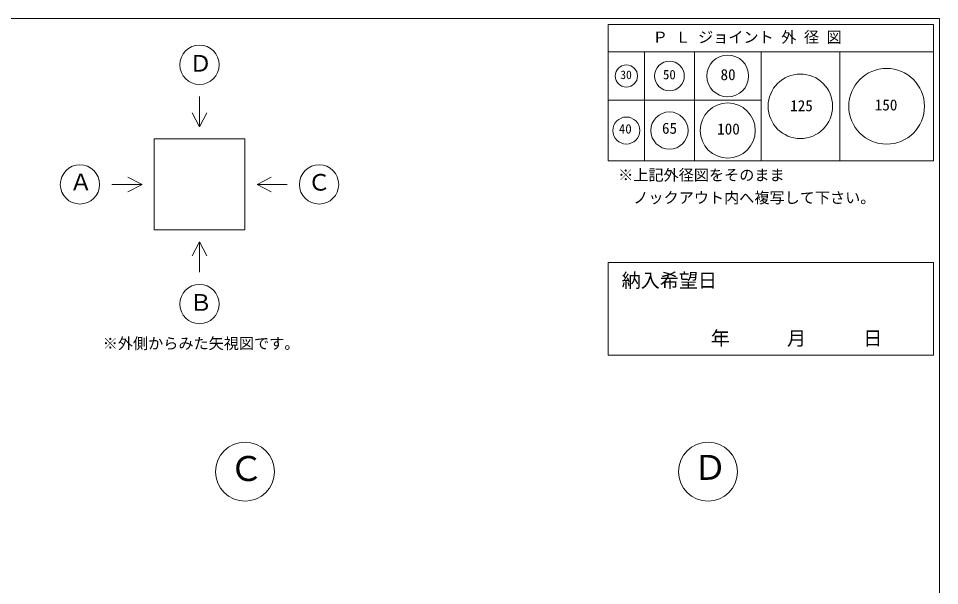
# Model space of a CAD drawing. Units: millimetres, scale not verified. Extents: x -4890 to 18490, y -2310 to 2310.
# Drawn here: x 1846 to 4890, y 438 to 2310 of the extents above; entities that cross this region are included whole.
import ezdxf
from ezdxf.enums import TextEntityAlignment as Align

# ---------------------------------------------------------------- set-up
doc = ezdxf.new("R2010")
doc.units = ezdxf.units.MM
doc.header["$LTSCALE"] = 10
for name, color, linetype, lineweight in [('0-2_waku', 7, 'Continuous', 18), ('0-3_gaikei', 7, 'Continuous', 18), ('0-8_hole', 7, 'Continuous', 18), ('0-E_文字１', 7, 'Continuous', 18)]:
    doc.layers.add(name, color=color, linetype=linetype, lineweight=lineweight)
doc.styles.add('ＭＳ ゴシック', font='')
doc.styles.get('ＭＳ ゴシック').set_extended_font_data('MS Gothic')

msp = doc.modelspace()

# ---------------------------------------------------------------- linework, layer by layer
at = {"layer": '0-2_waku'}
for p, q in [((3794.94, 2290.47), (3794.94, 1840.47)), ((3794.94, 2290.47), (4869.94, 2290.47)), ((3794.94, 2290.47), (4869.94, 2290.47)), ((3794.94, 2290.47), (4869.94, 2290.47)), ((3794.94, 2290.47), (3794.94, 1840.47)), ((3794.94, 2290.47), (4869.94, 2290.47)), ((3794.94, 2290.47), (4869.94, 2290.47)), ((3794.94, 2290.47), (4869.94, 2290.47)), ((4869.94, 2290.47), (4869.94, 1840.47)), ((4869.94, 2290.47), (4869.94, 1840.47)), ((4889.94, 2310.47), (4889.94, -1964.53)), ((3794.94, 2200.47), (4869.94, 2200.47)), ((3914.94, 2200.47), (3914.94, 1840.47)), ((4079.94, 2200.47), (4079.94, 1840.47)), ((4299.94, 2200.47), (4299.94, 1840.47)), ((4559.94, 2200.47), (4559.94, 1840.47)), ((3794.94, 2040.47), (4299.94, 2040.47)), ((3794.94, 1840.47), (4869.94, 1840.47)), ((3794.94, 1840.47), (4869.94, 1840.47))]:
    msp.add_line(p, q, dxfattribs=at)
msp.add_lwpolyline([(-1230.06, 2310.47), (4889.94, 2310.47), (4889.94, -1964.53)], dxfattribs=at)
at = {"layer": '0-3_gaikei'}
for p, q in [((2444.55, 2052.69), (2444.55, 1952.69)), ((2444.55, 1952.69), (2420.43, 1999.07)), ((2444.55, 1952.69), (2468.68, 1999.07)), ((2294.55, 1912.69), (2594.55, 1912.69)), ((2294.55, 1912.69), (2294.55, 1612.69)), ((2594.55, 1912.69), (2594.55, 1612.69)), ((2254.55, 1762.69), (2208.18, 1786.82)), ((2634.55, 1762.69), (2680.93, 1786.82)), ((2154.55, 1762.69), (2254.55, 1762.69)), ((2254.55, 1762.69), (2208.18, 1738.56)), ((2294.55, 1612.69), (2594.55, 1612.69)), ((2444.55, 1572.69), (2420.43, 1526.31)), ((2444.55, 1572.69), (2468.68, 1526.31)), ((2444.55, 1472.69), (2444.55, 1572.69))]:
    msp.add_line(p, q, dxfattribs=at)
msp.add_lwpolyline([(2734.55, 1762.69), (2634.55, 1762.69), (2680.93, 1738.56)], dxfattribs=at)
for centre, radius in [((2444.55, 2157.69), 65), ((2049.55, 1762.69), 65), ((2839.55, 1762.69), 65), ((2444.55, 1367.69), 65), ((2594.94, 814.22), 97.5), ((4124.94, 814.22), 97.5)]:
    msp.add_circle(centre, radius, dxfattribs=at)
at = {"layer": '0-8_hole', "lineweight": 5}
msp.add_lwpolyline([(3794.94, 1505.18), (3794.94, 1198.47), (4869.94, 1198.47), (4869.94, 1505.18)], close=True, dxfattribs=at)
msp.add_lwpolyline([(3794.94, 1505.18), (3794.94, 1198.47), (4869.94, 1198.47), (4869.94, 1505.18)], close=True, dxfattribs=at)
at = {"layer": '0-8_hole'}
for centre, radius in [((3997.44, 2120.47), 49), ((4189.94, 2120.47), 69), ((3854.94, 2120.47), 37), ((4714.94, 2020.47), 125), ((4429.94, 2020.47), 106.5), ((4189.94, 1940.47), 91), ((3854.94, 1940.47), 44.5), ((3997.44, 1940.47), 61.5)]:
    msp.add_circle(centre, radius, dxfattribs=at)

# ---------------------------------------------------------------- texts
at = {"layer": '0-8_hole', "style": 'ＭＳ ゴシック'}
for s, height, p in [('30', 28.04, (3834.89, 2101.93)), ('50', 31.16, (3975.85, 2100.13)), ('80', 36.66, (4166.12, 2095.78)), ('125', 36.66, (4396.22, 1993.05)), ('150', 36.66, (4675.76, 1995.7)), ('40', 31.16, (3830.22, 1920.87)), ('65', 36.66, (3972.66, 1918.74)), ('100', 36.66, (4155, 1916.29)), ('納入希望日', 46.19, (3839.52, 1408.58))]:
    msp.add_text(s, height=height, dxfattribs=at).set_placement(p, align=Align.BOTTOM_LEFT)
at = {"layer": '0-E_文字１', "style": 'ＭＳ ゴシック'}
for s, height, p in [('Ｐ Ｌ ジョイント 外 径 図', 36.66, (3941.87, 2219.29)), ('Ｄ', 54.99, (2410.58, 2118.28)), ('Ａ', 54.99, (2015.07, 1726.68)), ('Ｃ', 54.99, (2802.43, 1725.61)), ('※上記外径図をそのまま', 36.66, (3827.9, 1764.27)), ('\u3000ノックアウト内へ複写して下さい。', 36.66, (3827.9, 1689.27)), ('Ｂ', 54.99, (2411.6, 1328.86)), ('\u3000\u3000\u3000年\u3000\u3000\u3000月\u3000\u3000\u3000日     ', 46.19, (3944.82, 1217.84)), ('※外側からみた矢視図です。', 36.66, (2124.76, 1208.32)), ('Ｃ', 82.48, (2542.67, 758.68)), ('Ｄ', 82.48, (4075.47, 762.4))]:
    msp.add_text(s, height=height, dxfattribs=at).set_placement(p, align=Align.BOTTOM_LEFT)

doc.saveas('drawing.dxf')
